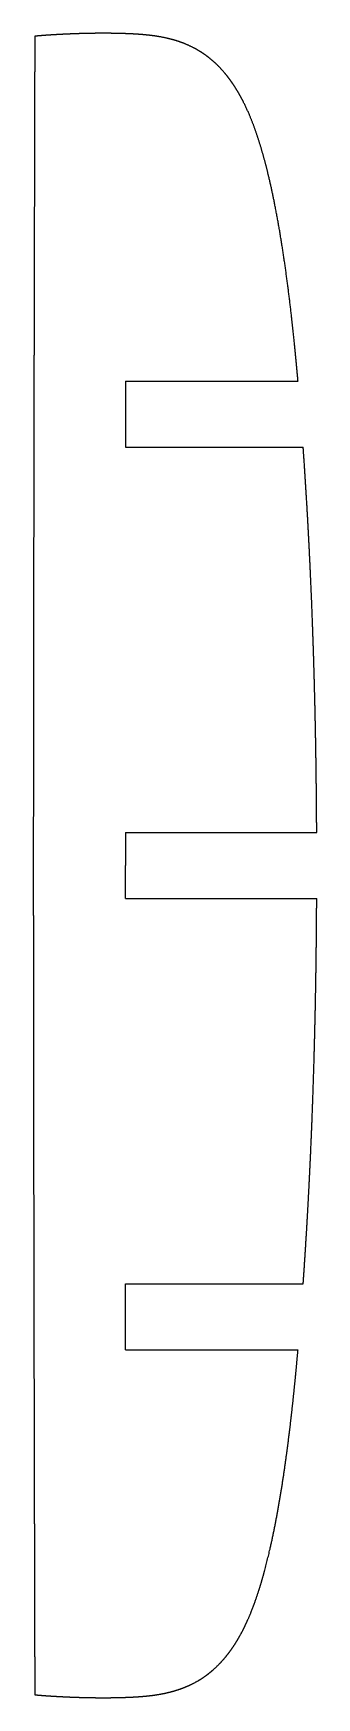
# Model space of a CAD drawing. Header units: metres. Extents: x 60.7 to 77, y -47.9 to 47.9.
import ezdxf

# ---------------------------------------------------------------- set-up
doc = ezdxf.new("R2010")
doc.units = ezdxf.units.M

msp = doc.modelspace()

# ---------------------------------------------------------------- linework, layer by layer
for p, q in [((66.038, 27.9, 15), (75.966, 27.9, 15)), ((66.038, 24.1, 15), (76.265, 24.1, 15)), ((66.038, 1.9, 15), (77.044, 1.9, 15)), ((66.038, -1.9, 15), (77.044, -1.9, 15)), ((66.038, -24.1, 15), (76.265, -24.1, 15)), ((66.038, -27.9, 15), (75.966, -27.9, 15))]:
    msp.add_line(p, q)
for points, knots in [([(60.803, 47.757, 15), (60.803, 47.757, 15), (60.803, 47.757, 15), (60.803, 47.758, 15), (60.803, 47.757, 15), (60.803, 47.757, 15), (60.803, 47.756, 15), (60.803, 47.756, 15), (60.803, 47.753, 15), (60.803, 47.751, 15), (60.803, 47.749, 15), (60.803, 47.746, 15), (60.803, 47.743, 15), (60.803, 47.739, 15), (60.803, 47.735, 15), (60.803, 47.722, 15), (60.803, 47.714, 15), (60.803, 47.705, 15), (60.803, 47.695, 15), (60.803, 47.684, 15), (60.803, 47.672, 15), (60.803, 47.659, 15), (60.803, 47.627, 15), (60.803, 47.607, 15), (60.803, 47.586, 15), (60.803, 47.564, 15), (60.803, 47.541, 15), (60.803, 47.519, 15), (60.803, 47.496, 15), (60.802, 47.44, 15), (60.802, 47.406, 15), (60.802, 47.372, 15), (60.802, 47.338, 15), (60.802, 47.304, 15), (60.802, 47.27, 15), (60.802, 47.235, 15), (60.802, 47.145, 15), (60.801, 47.09, 15), (60.801, 47.035, 15), (60.801, 46.98, 15), (60.801, 46.924, 15), (60.801, 46.868, 15), (60.801, 46.812, 15), (60.8, 46.628, 15), (60.8, 46.5, 15), (60.8, 46.371, 15), (60.799, 46.242, 15), (60.799, 46.113, 15), (60.799, 45.984, 15), (60.798, 45.855, 15), (60.797, 45.484, 15), (60.797, 45.242, 15), (60.796, 44.999, 15), (60.795, 44.757, 15), (60.795, 44.515, 15), (60.794, 44.272, 15), (60.794, 44.029, 15), (60.792, 43.433, 15), (60.791, 43.079, 15), (60.79, 42.726, 15), (60.789, 42.372, 15), (60.788, 42.018, 15), (60.788, 41.664, 15), (60.787, 41.31, 15), (60.784, 40.326, 15), (60.783, 39.696, 15), (60.781, 39.066, 15), (60.78, 38.436, 15), (60.778, 37.806, 15), (60.776, 37.176, 15), (60.775, 36.546, 15), (60.772, 35.146, 15), (60.77, 34.376, 15), (60.768, 33.607, 15), (60.766, 32.837, 15), (60.765, 32.067, 15), (60.763, 31.297, 15), (60.761, 30.527, 15), (60.759, 29.263, 15), (60.758, 28.769, 15), (60.757, 28.275, 15), (60.756, 27.781, 15), (60.755, 27.287, 15), (60.754, 26.793, 15), (60.753, 26.299, 15), (60.751, 25.232, 15), (60.75, 24.66, 15), (60.748, 24.088, 15), (60.747, 23.516, 15), (60.746, 22.944, 15), (60.745, 22.372, 15), (60.745, 21.799, 15), (60.743, 20.645, 15), (60.742, 20.062, 15), (60.741, 19.479, 15), (60.74, 18.897, 15), (60.739, 18.314, 15), (60.738, 17.731, 15), (60.737, 17.149, 15), (60.735, 15.759, 15), (60.734, 14.953, 15), (60.733, 14.146, 15), (60.732, 13.34, 15), (60.731, 12.533, 15), (60.73, 11.727, 15), (60.729, 10.92, 15), (60.728, 9.578, 15), (60.727, 9.041, 15), (60.727, 8.505, 15), (60.726, 7.969, 15), (60.725, 7.433, 15), (60.725, 6.897, 15), (60.724, 6.361, 15), (60.724, 5.646, 15), (60.723, 5.469, 15), (60.723, 5.296, 15), (60.723, 5.127, 15), (60.723, 4.961, 15), (60.723, 4.799, 15), (60.723, 4.64, 15), (60.722, 4.344, 15), (60.722, 4.203, 15), (60.722, 4.062, 15), (60.722, 3.92, 15), (60.722, 3.779, 15), (60.722, 3.638, 15), (60.721, 3.497, 15), (60.721, 3.148, 15), (60.721, 2.94, 15), (60.721, 2.733, 15), (60.72, 2.525, 15), (60.72, 2.318, 15), (60.72, 2.111, 15), (60.72, 1.904, 15), (60.72, 1.588, 15), (60.719, 1.479, 15), (60.719, 1.37, 15), (60.719, 1.261, 15), (60.719, 1.153, 15), (60.719, 1.044, 15), (60.719, 0.936, 15), (60.719, 0.772, 15), (60.719, 0.715, 15), (60.719, 0.658, 15), (60.719, 0.601, 15), (60.718, 0.545, 15), (60.718, 0.489, 15), (60.718, 0.434, 15), (60.718, 0.338, 15), (60.718, 0.298, 15), (60.718, 0.258, 15), (60.718, 0.219, 15), (60.718, 0.18, 15), (60.718, 0.144, 15), (60.718, 0.11, 15), (60.718, 0.061, 15), (60.718, 0.042, 15), (60.718, 0.027, 15), (60.718, 0.015, 15), (60.718, 0.008, 15), (60.718, 0.003, 15), (60.718, 0.001, 15), (60.718, 0, 15), (60.718, 0, 15), (60.718, 0, 15), (60.718, 0, 15), (60.718, 0, 15), (60.718, -0.002, 15), (60.718, -0.005, 15), (60.718, -0.017, 15), (60.718, -0.027, 15), (60.718, -0.04, 15), (60.718, -0.058, 15), (60.718, -0.078, 15), (60.718, -0.101, 15), (60.718, -0.125, 15), (60.718, -0.187, 15), (60.718, -0.227, 15), (60.718, -0.268, 15), (60.718, -0.31, 15), (60.718, -0.353, 15), (60.718, -0.396, 15), (60.718, -0.44, 15), (60.718, -0.547, 15), (60.719, -0.611, 15), (60.719, -0.675, 15), (60.719, -0.74, 15), (60.719, -0.805, 15), (60.719, -0.87, 15), (60.719, -0.936, 15), (60.719, -1.129, 15), (60.719, -1.257, 15), (60.719, -1.386, 15), (60.719, -1.515, 15), (60.72, -1.644, 15), (60.72, -1.773, 15), (60.72, -1.903, 15), (60.72, -2.274, 15), (60.72, -2.516, 15), (60.721, -2.758, 15), (60.721, -3, 15), (60.721, -3.243, 15), (60.721, -3.486, 15), (60.722, -3.728, 15), (60.722, -4.325, 15), (60.723, -4.678, 15), (60.723, -5.032, 15), (60.723, -5.386, 15), (60.724, -5.74, 15), (60.724, -6.094, 15), (60.724, -6.448, 15), (60.725, -7.431, 15), (60.726, -8.061, 15), (60.727, -8.691, 15), (60.728, -9.321, 15), (60.728, -9.951, 15), (60.729, -10.581, 15), (60.73, -11.212, 15), (60.731, -12.612, 15), (60.732, -13.381, 15), (60.733, -14.151, 15), (60.734, -14.921, 15), (60.735, -15.691, 15), (60.736, -16.461, 15), (60.738, -17.231, 15), (60.739, -18.495, 15), (60.74, -18.989, 15), (60.741, -19.483, 15), (60.742, -19.977, 15), (60.742, -20.471, 15), (60.743, -20.965, 15), (60.744, -21.459, 15), (60.746, -22.525, 15), (60.747, -23.098, 15), (60.748, -23.67, 15), (60.749, -24.242, 15), (60.75, -24.814, 15), (60.751, -25.386, 15), (60.752, -25.958, 15), (60.754, -27.113, 15), (60.755, -27.696, 15), (60.757, -28.278, 15), (60.758, -28.861, 15), (60.759, -29.444, 15), (60.76, -30.026, 15), (60.761, -30.609, 15), (60.764, -31.998, 15), (60.766, -32.805, 15), (60.768, -33.611, 15), (60.77, -34.418, 15), (60.772, -35.225, 15), (60.774, -36.031, 15), (60.776, -36.837, 15), (60.779, -38.18, 15), (60.78, -38.716, 15), (60.782, -39.252, 15), (60.783, -39.788, 15), (60.784, -40.325, 15), (60.786, -40.861, 15), (60.787, -41.396, 15), (60.789, -42.112, 15), (60.789, -42.288, 15), (60.79, -42.461, 15), (60.79, -42.631, 15), (60.79, -42.796, 15), (60.791, -42.959, 15), (60.791, -43.117, 15), (60.792, -43.413, 15), (60.792, -43.554, 15), (60.793, -43.696, 15), (60.793, -43.837, 15), (60.793, -43.978, 15), (60.794, -44.119, 15), (60.794, -44.261, 15), (60.795, -44.61, 15), (60.796, -44.817, 15), (60.796, -45.025, 15), (60.797, -45.232, 15), (60.797, -45.44, 15), (60.798, -45.647, 15), (60.798, -45.854, 15), (60.799, -46.169, 15), (60.799, -46.278, 15), (60.8, -46.387, 15), (60.8, -46.496, 15), (60.8, -46.605, 15), (60.801, -46.713, 15), (60.801, -46.821, 15), (60.801, -46.986, 15), (60.801, -47.043, 15), (60.802, -47.1, 15), (60.802, -47.156, 15), (60.802, -47.212, 15), (60.802, -47.268, 15), (60.802, -47.324, 15), (60.802, -47.419, 15), (60.802, -47.46, 15), (60.803, -47.5, 15), (60.803, -47.539, 15), (60.803, -47.577, 15), (60.803, -47.613, 15), (60.803, -47.647, 15), (60.803, -47.689, 15), (60.803, -47.701, 15), (60.803, -47.712, 15), (60.803, -47.722, 15), (60.803, -47.731, 15), (60.803, -47.737, 15), (60.803, -47.743, 15), (60.803, -47.749, 15), (60.803, -47.751, 15), (60.803, -47.752, 15), (60.803, -47.753, 15), (60.803, -47.754, 15), (60.803, -47.755, 15), (60.803, -47.755, 15), (60.803, -47.757, 15), (60.803, -47.757, 15), (60.803, -47.757, 15), (60.803, -47.757, 15), (60.803, -47.757, 15), (60.803, -47.757, 15), (60.803, -47.757, 15), (60.803, -47.757, 15)], [0, 0, 0, 0, 0, 0, 0, 0, 0, 0.001537, 0.001537, 0.001537, 0.001537, 0.001537, 0.001537, 0.001537, 0.002513, 0.002513, 0.002513, 0.002513, 0.002513, 0.002513, 0.002513, 0.003822, 0.003822, 0.003822, 0.003822, 0.003822, 0.003822, 0.003822, 0.005758, 0.005758, 0.005758, 0.005758, 0.005758, 0.005758, 0.005758, 0.008477, 0.008477, 0.008477, 0.008477, 0.008477, 0.008477, 0.008477, 0.012746, 0.012746, 0.012746, 0.012746, 0.012746, 0.012746, 0.012746, 0.022484, 0.022484, 0.022484, 0.022484, 0.022484, 0.022484, 0.022484, 0.040653, 0.040653, 0.040653, 0.040653, 0.040653, 0.040653, 0.040653, 0.067098, 0.067098, 0.067098, 0.067098, 0.067098, 0.067098, 0.067098, 0.114138, 0.114138, 0.114138, 0.114138, 0.114138, 0.114138, 0.114138, 0.171598, 0.171598, 0.171598, 0.171598, 0.171598, 0.171598, 0.171598, 0.208467, 0.208467, 0.208467, 0.208467, 0.208467, 0.208467, 0.208467, 0.251162, 0.251162, 0.251162, 0.251162, 0.251162, 0.251162, 0.251162, 0.294643, 0.294643, 0.294643, 0.294643, 0.294643, 0.294643, 0.294643, 0.354844, 0.354844, 0.354844, 0.354844, 0.354844, 0.354844, 0.354844, 0.394879, 0.394879, 0.394879, 0.394879, 0.394879, 0.394879, 0.394879, 0.408313, 0.408313, 0.408313, 0.408313, 0.408313, 0.408313, 0.408313, 0.420584, 0.420584, 0.420584, 0.420584, 0.420584, 0.420584, 0.420584, 0.438652, 0.438652, 0.438652, 0.438652, 0.438652, 0.438652, 0.438652, 0.448214, 0.448214, 0.448214, 0.448214, 0.448214, 0.448214, 0.448214, 0.453303, 0.453303, 0.453303, 0.453303, 0.453303, 0.453303, 0.453303, 0.457143, 0.457143, 0.457143, 0.457143, 0.457143, 0.457143, 0.457143, 0.459767, 0.459767, 0.459767, 0.459767, 0.459767, 0.459767, 0.459767, 0.461773, 0.461773, 0.461773, 0.461773, 0.461773, 0.461773, 0.461773, 0.464488, 0.464488, 0.464488, 0.464488, 0.464488, 0.464488, 0.464488, 0.468554, 0.468554, 0.468554, 0.468554, 0.468554, 0.468554, 0.468554, 0.474411, 0.474411, 0.474411, 0.474411, 0.474411, 0.474411, 0.474411, 0.485833, 0.485833, 0.485833, 0.485833, 0.485833, 0.485833, 0.485833, 0.507146, 0.507146, 0.507146, 0.507146, 0.507146, 0.507146, 0.507146, 0.538168, 0.538168, 0.538168, 0.538168, 0.538168, 0.538168, 0.538168, 0.593348, 0.593348, 0.593348, 0.593348, 0.593348, 0.593348, 0.593348, 0.660749, 0.660749, 0.660749, 0.660749, 0.660749, 0.660749, 0.660749, 0.703998, 0.703998, 0.703998, 0.703998, 0.703998, 0.703998, 0.703998, 0.75408, 0.75408, 0.75408, 0.75408, 0.75408, 0.75408, 0.75408, 0.805083, 0.805083, 0.805083, 0.805083, 0.805083, 0.805083, 0.805083, 0.875697, 0.875697, 0.875697, 0.875697, 0.875697, 0.875697, 0.875697, 0.922658, 0.922658, 0.922658, 0.922658, 0.922658, 0.922658, 0.922658, 0.938416, 0.938416, 0.938416, 0.938416, 0.938416, 0.938416, 0.938416, 0.95281, 0.95281, 0.95281, 0.95281, 0.95281, 0.95281, 0.95281, 0.974004, 0.974004, 0.974004, 0.974004, 0.974004, 0.974004, 0.974004, 0.985219, 0.985219, 0.985219, 0.985219, 0.985219, 0.985219, 0.985219, 0.991189, 0.991189, 0.991189, 0.991189, 0.991189, 0.991189, 0.991189, 0.995693, 0.995693, 0.995693, 0.995693, 0.995693, 0.995693, 0.995693, 0.997659, 0.997659, 0.997659, 0.997659, 0.997659, 0.997659, 0.997659, 0.998491, 0.998491, 0.998491, 0.998491, 0.998491, 0.998491, 0.998491, 1, 1, 1, 1, 1, 1, 1, 1, 1]), ([(75.966, 27.9, 15), (75.94, 28.196, 15), (75.913, 28.492, 15), (75.886, 28.788, 15), (75.858, 29.084, 15), (75.83, 29.38, 15), (75.801, 29.676, 15), (75.771, 29.972, 15), (75.635, 31.292, 15), (75.521, 32.316, 15), (75.397, 33.339, 15), (75.262, 34.361, 15), (75.114, 35.38, 15), (74.95, 36.398, 15), (74.767, 37.412, 15), (74.442, 38.989, 15), (74.317, 39.556, 15), (74.183, 40.121, 15), (74.038, 40.684, 15), (73.881, 41.243, 15), (73.71, 41.798, 15), (73.521, 42.347, 15), (73.252, 43.032, 15), (73.193, 43.176, 15), (73.133, 43.319, 15), (73.071, 43.461, 15), (73.007, 43.602, 15), (72.941, 43.743, 15), (72.872, 43.882, 15), (72.735, 44.15, 15), (72.668, 44.276, 15), (72.6, 44.399, 15), (72.531, 44.519, 15), (72.462, 44.636, 15), (72.392, 44.749, 15), (72.321, 44.86, 15), (72.062, 45.247, 15), (71.862, 45.519, 15), (71.648, 45.78, 15), (71.42, 46.029, 15), (71.176, 46.263, 15), (70.919, 46.48, 15), (70.647, 46.679, 15), (70.199, 46.962, 15), (70.032, 47.059, 15), (69.86, 47.149, 15), (69.685, 47.232, 15), (69.508, 47.309, 15), (69.327, 47.379, 15), (69.145, 47.442, 15), (68.697, 47.582, 15), (68.43, 47.651, 15), (68.16, 47.709, 15), (67.889, 47.757, 15), (67.616, 47.795, 15), (67.342, 47.826, 15), (67.067, 47.85, 15), (66.713, 47.875, 15), (66.634, 47.88, 15), (66.555, 47.885, 15), (66.476, 47.889, 15), (66.397, 47.893, 15), (66.318, 47.897, 15), (66.239, 47.9, 15), (66.096, 47.906, 15), (66.033, 47.908, 15), (65.97, 47.91, 15), (65.906, 47.912, 15), (65.843, 47.914, 15), (65.78, 47.916, 15), (65.716, 47.918, 15), (65.46, 47.924, 15), (65.267, 47.927, 15), (65.074, 47.93, 15), (64.882, 47.931, 15), (64.689, 47.931, 15), (64.496, 47.93, 15), (64.303, 47.928, 15), (63.957, 47.923, 15), (63.803, 47.92, 15), (63.649, 47.917, 15), (63.495, 47.913, 15), (63.342, 47.908, 15), (63.188, 47.903, 15), (63.035, 47.897, 15), (62.754, 47.886, 15), (62.626, 47.88, 15), (62.499, 47.875, 15), (62.372, 47.868, 15), (62.244, 47.862, 15), (62.117, 47.855, 15), (61.991, 47.847, 15), (61.802, 47.836, 15), (61.739, 47.832, 15), (61.677, 47.828, 15), (61.615, 47.824, 15), (61.553, 47.82, 15), (61.491, 47.815, 15), (61.429, 47.811, 15), (61.322, 47.803, 15), (61.278, 47.8, 15), (61.233, 47.796, 15), (61.189, 47.793, 15), (61.144, 47.79, 15), (61.1, 47.786, 15), (61.057, 47.782, 15), (60.985, 47.776, 15), (60.958, 47.774, 15), (60.933, 47.771, 15), (60.91, 47.769, 15), (60.89, 47.767, 15), (60.872, 47.766, 15), (60.856, 47.764, 15), (60.835, 47.762, 15), (60.828, 47.761, 15), (60.821, 47.76, 15), (60.815, 47.759, 15), (60.81, 47.759, 15), (60.806, 47.758, 15), (60.803, 47.758, 15), (60.803, 47.757, 15)], [0, 0, 0, 0, 0, 0, 0, 0, 0, 0.07422, 0.07422, 0.07422, 0.07422, 0.07422, 0.07422, 0.07422, 0.331542, 0.331542, 0.331542, 0.331542, 0.331542, 0.331542, 0.331542, 0.47669, 0.47669, 0.47669, 0.47669, 0.47669, 0.47669, 0.47669, 0.515546, 0.515546, 0.515546, 0.515546, 0.515546, 0.515546, 0.515546, 0.552013, 0.552013, 0.552013, 0.552013, 0.552013, 0.552013, 0.552013, 0.647082, 0.647082, 0.647082, 0.647082, 0.647082, 0.647082, 0.647082, 0.701813, 0.701813, 0.701813, 0.701813, 0.701813, 0.701813, 0.701813, 0.779863, 0.779863, 0.779863, 0.779863, 0.779863, 0.779863, 0.779863, 0.802264, 0.802264, 0.802264, 0.802264, 0.802264, 0.802264, 0.802264, 0.820184, 0.820184, 0.820184, 0.820184, 0.820184, 0.820184, 0.820184, 0.874868, 0.874868, 0.874868, 0.874868, 0.874868, 0.874868, 0.874868, 0.918528, 0.918528, 0.918528, 0.918528, 0.918528, 0.918528, 0.918528, 0.954864, 0.954864, 0.954864, 0.954864, 0.954864, 0.954864, 0.954864, 0.972813, 0.972813, 0.972813, 0.972813, 0.972813, 0.972813, 0.972813, 0.985888, 0.985888, 0.985888, 0.985888, 0.985888, 0.985888, 0.985888, 0.994831, 0.994831, 0.994831, 0.994831, 0.994831, 0.994831, 0.994831, 1, 1, 1, 1, 1, 1, 1, 1, 1]), ([(77.044, 1.9, 15), (77.036, 3.649, 15), (77.02, 5.399, 15), (76.995, 7.148, 15), (76.961, 8.897, 15), (76.918, 10.646, 15), (76.864, 12.395, 15), (76.801, 14.143, 15), (76.685, 16.863, 15), (76.64, 17.835, 15), (76.592, 18.807, 15), (76.54, 19.779, 15), (76.484, 20.75, 15), (76.425, 21.721, 15), (76.362, 22.692, 15), (76.292, 23.718, 15), (76.288, 23.772, 15), (76.284, 23.827, 15), (76.28, 23.881, 15), (76.277, 23.936, 15), (76.273, 23.991, 15), (76.269, 24.045, 15), (76.265, 24.1, 15)], [0, 0, 0, 0, 0, 0, 0, 0, 0, 0.629925, 0.629925, 0.629925, 0.629925, 0.629925, 0.629925, 0.629925, 0.980279, 0.980279, 0.980279, 0.980279, 0.980279, 0.980279, 0.980279, 1, 1, 1, 1, 1, 1, 1, 1, 1]), ([(76.265, -24.1, 15), (76.272, -24.002, 15), (76.279, -23.904, 15), (76.286, -23.805, 15), (76.292, -23.707, 15), (76.299, -23.609, 15), (76.306, -23.511, 15), (76.313, -23.412, 15), (76.372, -22.533, 15), (76.422, -21.752, 15), (76.47, -20.971, 15), (76.516, -20.19, 15), (76.559, -19.409, 15), (76.599, -18.627, 15), (76.638, -17.846, 15), (76.723, -16.009, 15), (76.768, -14.954, 15), (76.808, -13.898, 15), (76.846, -12.843, 15), (76.879, -11.787, 15), (76.909, -10.732, 15), (76.935, -9.676, 15), (76.976, -7.78, 15), (76.992, -6.94, 15), (77.005, -6.1, 15), (77.017, -5.26, 15), (77.027, -4.42, 15), (77.034, -3.58, 15), (77.04, -2.74, 15), (77.044, -1.9, 15)], [0, 0, 0, 0, 0, 0, 0, 0, 0, 0.035456, 0.035456, 0.035456, 0.035456, 0.035456, 0.035456, 0.035456, 0.317242, 0.317242, 0.317242, 0.317242, 0.317242, 0.317242, 0.317242, 0.697503, 0.697503, 0.697503, 0.697503, 0.697503, 0.697503, 0.697503, 1, 1, 1, 1, 1, 1, 1, 1, 1]), ([(60.803, -47.757, 15), (60.803, -47.757, 15), (60.803, -47.757, 15), (60.803, -47.757, 15), (60.803, -47.757, 15), (60.803, -47.758, 15), (60.804, -47.758, 15), (60.804, -47.758, 15), (60.81, -47.759, 15), (60.818, -47.76, 15), (60.829, -47.761, 15), (60.841, -47.762, 15), (60.854, -47.764, 15), (60.867, -47.765, 15), (60.88, -47.766, 15), (60.911, -47.769, 15), (60.929, -47.771, 15), (60.949, -47.773, 15), (60.97, -47.775, 15), (60.993, -47.777, 15), (61.017, -47.779, 15), (61.043, -47.781, 15), (61.097, -47.786, 15), (61.126, -47.788, 15), (61.156, -47.79, 15), (61.188, -47.793, 15), (61.221, -47.796, 15), (61.255, -47.798, 15), (61.291, -47.801, 15), (61.403, -47.809, 15), (61.478, -47.815, 15), (61.554, -47.82, 15), (61.629, -47.825, 15), (61.705, -47.83, 15), (61.781, -47.835, 15), (61.857, -47.839, 15), (62.056, -47.851, 15), (62.179, -47.858, 15), (62.302, -47.865, 15), (62.425, -47.871, 15), (62.548, -47.877, 15), (62.671, -47.882, 15), (62.795, -47.888, 15), (63.072, -47.899, 15), (63.226, -47.904, 15), (63.38, -47.909, 15), (63.535, -47.914, 15), (63.689, -47.918, 15), (63.843, -47.921, 15), (63.998, -47.924, 15), (64.338, -47.928, 15), (64.523, -47.93, 15), (64.708, -47.931, 15), (64.893, -47.931, 15), (65.079, -47.93, 15), (65.264, -47.927, 15), (65.449, -47.924, 15), (65.73, -47.918, 15), (65.825, -47.915, 15), (65.92, -47.912, 15), (66.015, -47.909, 15), (66.11, -47.906, 15), (66.205, -47.902, 15), (66.3, -47.898, 15), (66.489, -47.888, 15), (66.584, -47.883, 15), (66.679, -47.878, 15), (66.774, -47.871, 15), (66.869, -47.865, 15), (66.963, -47.857, 15), (67.057, -47.849, 15), (67.308, -47.826, 15), (67.465, -47.809, 15), (67.621, -47.79, 15), (67.777, -47.768, 15), (67.933, -47.743, 15), (68.087, -47.716, 15), (68.242, -47.685, 15), (68.653, -47.592, 15), (68.908, -47.525, 15), (69.161, -47.446, 15), (69.409, -47.356, 15), (69.653, -47.253, 15), (69.891, -47.138, 15), (70.123, -47.009, 15), (70.503, -46.771, 15), (70.656, -46.667, 15), (70.805, -46.557, 15), (70.95, -46.442, 15), (71.091, -46.321, 15), (71.227, -46.195, 15), (71.359, -46.065, 15), (71.7, -45.705, 15), (71.902, -45.467, 15), (72.092, -45.218, 15), (72.269, -44.961, 15), (72.436, -44.697, 15), (72.592, -44.427, 15), (72.739, -44.151, 15), (72.922, -43.779, 15), (72.967, -43.686, 15), (73.011, -43.592, 15), (73.053, -43.498, 15), (73.095, -43.404, 15), (73.136, -43.309, 15), (73.176, -43.214, 15), (73.373, -42.738, 15), (73.517, -42.352, 15), (73.651, -41.962, 15), (73.777, -41.569, 15), (73.894, -41.174, 15), (74.005, -40.776, 15), (74.109, -40.378, 15), (74.423, -39.11, 15), (74.612, -38.237, 15), (74.782, -37.359, 15), (74.936, -36.478, 15), (75.077, -35.595, 15), (75.207, -34.711, 15), (75.326, -33.825, 15), (75.516, -32.31, 15), (75.59, -31.681, 15), (75.661, -31.052, 15), (75.728, -30.422, 15), (75.792, -29.792, 15), (75.852, -29.161, 15), (75.91, -28.531, 15), (75.966, -27.9, 15)], [0, 0, 0, 0, 0, 0, 0, 0, 0, 0.000644, 0.000644, 0.000644, 0.000644, 0.000644, 0.000644, 0.000644, 0.002878, 0.002878, 0.002878, 0.002878, 0.002878, 0.002878, 0.002878, 0.0054682, 0.0054682, 0.0054682, 0.0054682, 0.0054682, 0.0054682, 0.0054682, 0.0080584, 0.0080584, 0.0080584, 0.0080584, 0.0080584, 0.0080584, 0.0080584, 0.0132854, 0.0132854, 0.0132854, 0.0132854, 0.0132854, 0.0132854, 0.0132854, 0.0216912, 0.0216912, 0.0216912, 0.0216912, 0.0216912, 0.0216912, 0.0216912, 0.0321759, 0.0321759, 0.0321759, 0.0321759, 0.0321759, 0.0321759, 0.0321759, 0.0447389, 0.0447389, 0.0447389, 0.0447389, 0.0447389, 0.0447389, 0.0447389, 0.0511808, 0.0511808, 0.0511808, 0.0511808, 0.0511808, 0.0511808, 0.0511808, 0.0576238, 0.0576238, 0.0576238, 0.0576238, 0.0576238, 0.0576238, 0.0576238, 0.0683282, 0.0683282, 0.0683282, 0.0683282, 0.0683282, 0.0683282, 0.0683282, 0.086277, 0.086277, 0.086277, 0.086277, 0.086277, 0.086277, 0.086277, 0.0988419, 0.0988419, 0.0988419, 0.0988419, 0.0988419, 0.0988419, 0.0988419, 0.1199765, 0.1199765, 0.1199765, 0.1199765, 0.1199765, 0.1199765, 0.1199765, 0.1269585, 0.1269585, 0.1269585, 0.1269585, 0.1269585, 0.1269585, 0.1269585, 0.1548372, 0.1548372, 0.1548372, 0.1548372, 0.1548372, 0.1548372, 0.1548372, 0.2152277, 0.2152277, 0.2152277, 0.2152277, 0.2152277, 0.2152277, 0.2152277, 0.2579972, 0.2579972, 0.2579972, 0.2579972, 0.2579972, 0.2579972, 0.2579972, 0.2579972, 0.2579972])]:
    msp.add_open_spline(points, degree=8, knots=knots)
for points in [[(66.038, 27.9, 15), (66.038, 24.1, 15)], [(66.038, 1.9, 15), (66.038, 0, 15)], [(66.038, -1.9, 15), (66.038, 0, 15)], [(66.038, -27.9, 15), (66.038, -24.1, 15)]]:
    msp.add_open_spline(points, degree=1)

doc.saveas('drawing.dxf')
